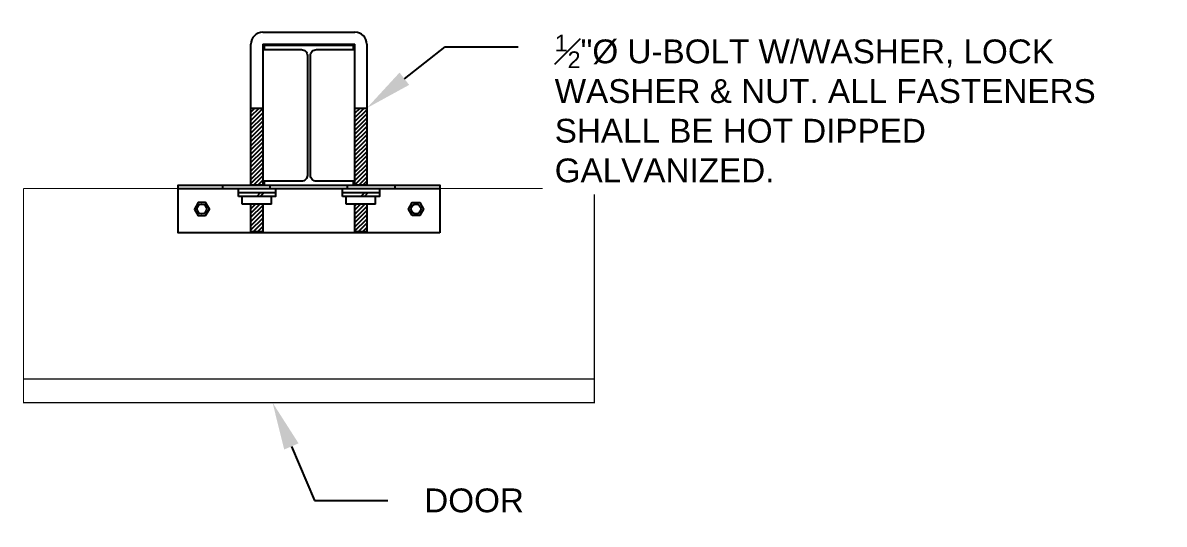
# Model space of a CAD drawing. Header units: feet. Extents: x -496 to 721, y -497 to 166.
# Drawn here: x 37.71 to 85.69, y 145.32 to 166.38 of the extents above; entities that cross this region are included whole.
import ezdxf
from ezdxf import colors
from ezdxf.entities.mleader import LeaderData, LeaderLine
from ezdxf.math import Vec2, Vec3

# ---------------------------------------------------------------- set-up
doc = ezdxf.new("R2010")
doc.units = ezdxf.units.FT
doc.header["$MEASUREMENT"] = 0
for name, color, linetype in [('E-COMB-BOX', 42, 'Continuous'), ('G-ANNO-TEXT', 1, 'Continuous'), ('G-TEXT', 7, 'Continuous'), ('S-BOLT', 93, 'Continuous'), ('S-STEL-ANGL', 3, 'Continuous')]:
    doc.layers.add(name, color=color, linetype=linetype)
doc.styles.add('NEI-A', font='arial.ttf')

# ---------------------------------------------------------------- blocks, each defined once
blk = doc.blocks.new('BracketAngle_BottomView')
for p, q in [((81.537, 214.544), (70.537, 214.544)), ((72.412, 214.544), (72.412, 214.404)), ((74.412, 214.544), (74.412, 214.404)), ((77.662, 214.544), (77.662, 214.404)), ((79.662, 214.544), (79.662, 214.404))]:
    blk.add_line(p, q)
for points in [[(70.537, 216.404), (81.537, 216.404), (81.537, 214.404), (70.537, 214.404)], [(71.695, 215.678), (71.853, 215.404), (71.695, 215.13), (71.379, 215.13), (71.221, 215.404), (71.379, 215.678)], [(80.379, 215.678), (80.221, 215.404), (80.379, 215.13), (80.695, 215.13), (80.853, 215.404), (80.695, 215.678)]]:
    blk.add_lwpolyline(points, close=True)
for centre in [(71.537, 215.404), (80.537, 215.404)]:
    blk.add_circle(centre, 0.2)

msp = doc.modelspace()

# ---------------------------------------------------------------- hatches: boundary and pattern name
at = {"layer": 'S-BOLT'}
h = msp.add_hatch(dxfattribs=at)
h.set_pattern_fill('ANSI31', color=256)
h.set_pattern_definition([(45, (28.2346, 91.41893), (-0.08838835, 0.08838835), [])])
h.paths.add_polyline_path([(52.172, 162.801), (51.672, 162.801), (51.672, 159.559), (52.172, 159.559)])
h.paths.add_polyline_path([(52.172, 158.758), (51.672, 158.758), (51.672, 157.596), (52.172, 157.596)])
h.paths.add_polyline_path([(47.797, 158.761), (47.297, 158.761), (47.297, 157.599), (47.797, 157.599)])
h.paths.add_polyline_path([(47.297, 162.801), (47.297, 159.559), (47.797, 159.559), (47.797, 162.801)])

# ---------------------------------------------------------------- linework, layer by layer
at = {"layer": 'E-COMB-BOX', "color": 0, "const_width": 0.05}
for points in [[(37.735, 159.419), (37.735, 150.419), (61.735, 150.419), (61.735, 159.419)], [(61.735, 159.419), (37.735, 159.419)], [(37.735, 151.419), (61.735, 151.419)]]:
    msp.add_lwpolyline(points, dxfattribs=at)
at = {"layer": 'G-TEXT', "flags": 128}
msp.add_lwpolyline([(47.86, 159.559), (51.61, 159.559), (51.61, 159.724), (50.049, 159.724, -0.414214), (49.799, 159.974), (49.799, 165.009, -0.414214), (50.049, 165.259), (51.61, 165.259), (51.61, 165.424), (47.86, 165.424), (47.86, 165.259), (49.42, 165.259, -0.414214), (49.67, 165.009), (49.67, 159.974, -0.414214), (49.42, 159.724), (47.86, 159.724), (47.86, 159.559)], format="xyb", dxfattribs=at)
at = {"layer": 'S-BOLT'}
for p, q in [((47.797, 165.989), (51.672, 165.989)), ((47.797, 165.489), (51.672, 165.489)), ((46.769, 159.089), (46.769, 159.419)), ((51.144, 159.086), (51.144, 159.417)), ((46.931, 158.761), (46.931, 159.089)), ((47.547, 159.089), (47.705, 159.254)), ((47.693, 159.089), (47.851, 159.254)), ((48.163, 158.761), (48.163, 159.089)), ((51.306, 158.758), (51.306, 159.086)), ((51.922, 159.086), (52.08, 159.251)), ((52.068, 159.086), (52.226, 159.251)), ((52.538, 158.758), (52.538, 159.086)), ((48.163, 158.761), (46.931, 158.761)), ((52.538, 158.758), (51.306, 158.758))]:
    msp.add_line(p, q, dxfattribs=at)
for points in [[(47.797, 165.489), (47.797, 159.559), (47.297, 159.559), (47.297, 165.489)], [(52.172, 165.489), (52.172, 159.559), (51.672, 159.559), (51.672, 165.489)], [(47.297, 162.801), (47.797, 162.801)], [(51.672, 162.801), (52.172, 162.801)], [(46.769, 159.419), (48.325, 159.419)], [(48.325, 159.419), (48.325, 159.089), (46.769, 159.089)], [(51.144, 159.417), (52.7, 159.417)], [(52.7, 159.417), (52.7, 159.086), (51.144, 159.086)], [(46.769, 159.254), (48.325, 159.254)], [(51.144, 159.251), (52.7, 159.251)], [(47.797, 158.761), (47.797, 157.599), (47.297, 157.599), (47.297, 158.761)], [(52.172, 158.758), (52.172, 157.596), (51.672, 157.596), (51.672, 158.758)]]:
    msp.add_lwpolyline(points, dxfattribs=at)
for centre, start, end in [((47.797, 165.489), 90, 180), ((51.672, 165.489), 0, 90)]:
    msp.add_arc(centre, 0.5, start, end, dxfattribs=at)

# ---------------------------------------------------------------- block references
at = {"layer": 'S-STEL-ANGL', "rotation": 180}
msp.add_blockref('BracketAngle_BottomView', (125.772, 373.963), dxfattribs=at)

# ---------------------------------------------------------------- next in the draw order: leaders
at = {"layer": 'G-ANNO-TEXT'}
ml = msp.add_multileader_mtext('Standard', dxfattribs=at)
ml.set_content('\\A1;{\\H0.7x;\\S1#2;}"%%C U-BOLT W/WASHER, LOCK WASHER & NUT. ALL FASTENERS SHALL BE HOT DIPPED GALVANIZED.', color=256, style='NEI-A')
ml.set_leader_properties()
ml.build(insert=Vec2(0, 0))
ml.multileader.update_dxf_attribs({"dogleg_length": 3.071, "arrow_head_size": 2})
ctx = ml.context
ctx.base_point, ctx.char_height, ctx.arrow_head_size, ctx.landing_gap_size, ctx.plane_origin = Vec3(58.532, 165.374), 1, 2, 1.536, Vec3(810.697, -391.255)
notes = []
notes.append((ctx, [(0, (1, 1, 0), (55.46, 165.374), (1, 0), 3.071, [(1, [(52.172, 162.801)], 0, [])])]))
ctx.mtext.insert, ctx.mtext.width, ctx.mtext.flow_direction = Vec3(60.068, 165.883), 25.11914, 5
ctx.mtext.has_bg_fill, ctx.mtext.bg_color, ctx.mtext.bg_scale_factor, ctx.mtext.bg_transparency, ctx.mtext.use_window_bg_color = 1, -1073741824, 1.5, 0, 1
ml = msp.add_multileader_mtext('Standard', dxfattribs=at)
ml.set_content('\\pxql,t3.00005;DOOR', color=256, style='NEI-A')
ml.set_leader_properties()
ml.build(insert=Vec2(0, 0))
ml.multileader.update_dxf_attribs({"dogleg_length": 3.071, "arrow_head_size": 2})
ctx = ml.context
ctx.base_point, ctx.char_height, ctx.arrow_head_size, ctx.landing_gap_size, ctx.plane_origin = Vec3(53.047, 146.306), 1, 2, 1.536, Vec3(798.778, -399.064)
notes.append((ctx, [(0, (1, 1, 0), (49.976, 146.306), (1, 0), 3.071, [(1, [(48.208, 150.419)], 0, [])])]))
ctx.mtext.insert, ctx.mtext.width, ctx.mtext.flow_direction = Vec3(54.583, 146.815), 4.18326, 5
ctx.mtext.has_bg_fill, ctx.mtext.bg_color, ctx.mtext.bg_scale_factor, ctx.mtext.bg_transparency, ctx.mtext.use_window_bg_color = 1, -1073741824, 1.5, 0, 1
for ctx, leaders in notes:
    for number, flags, end, landing, length, lines in leaders:
        leader = LeaderData()
        leader.index, (leader.has_last_leader_line, leader.has_dogleg_vector, leader.attachment_direction) = number, flags
        leader.last_leader_point, leader.dogleg_vector, leader.dogleg_length = Vec3(end), Vec3(landing), length
        for number, points, colour, breaks in lines:
            line = LeaderLine()
            line.index, line.vertices, line.color, line.breaks = number, Vec3.list(points), colors.encode_raw_color(colour), breaks
            leader.lines.append(line)
        ctx.leaders.append(leader)

doc.saveas('drawing.dxf')
